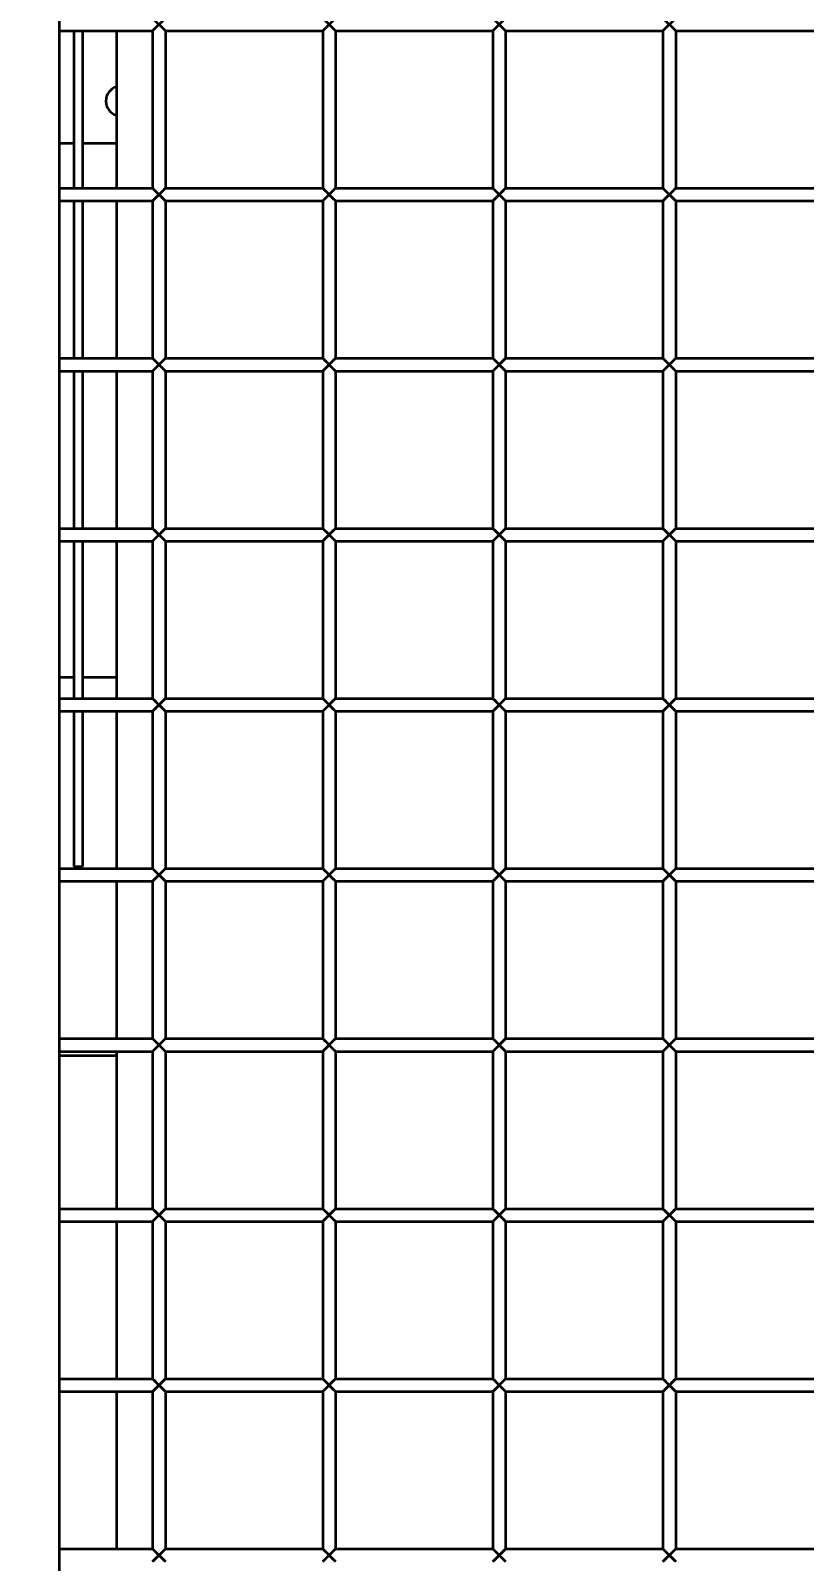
# Model space of a CAD drawing. Header units: millimetres. Extents: x 32496 to 166256, y 3504 to 23939.
# Drawn here: x 147663 to 147844.9, y 12921.9 to 13281.9 of the extents above; entities that cross this region are included whole.
import ezdxf

# ---------------------------------------------------------------- set-up
doc = ezdxf.new("R2010")
doc.units = ezdxf.units.MM
doc.header["$PDSIZE"] = -5
doc.layers.get('0').update_dxf_attribs({"lineweight": 35})
doc.layers.get('Defpoints').update_dxf_attribs({"lineweight": 18})
doc.layers.add('THICK', color=7, linetype='Continuous', lineweight=0)
doc.styles.add('TH_GBDIM', font='仿宋_GB2312.ttf', dxfattribs={"width": 0.8})
doc.dimstyles.new('TH_GBDIM', dxfattribs={"dimscale": 42, "dimtxt": 3, "dimasz": 3, "dimexe": 1.2, "dimexo": 0, "dimgap": 1, "dimtad": 1, "dimdec": 1, "dimdsep": 46, "dimtxsty": 'TH_GBDIM', "dimcen": 2.5, "dimdle": 252, "dimclrd": 4, "dimclre": 4, "dimclrt": 3, "dimadec": 0, "dimazin": 2, "dimtfac": 0.714286, "dimtdec": 1, "dimtmove": 0, "dimatfit": 3, "dimfxl": 1, "dimtolj": 1, "dimarcsym": 0})

# ---------------------------------------------------------------- blocks, each defined once
blk = doc.blocks.new('*D5866')
at = {"layer": 'Defpoints', "color": 0}
for p in [(146504.2, 13263.4), (152827.2, 12081.36), (152827.2, 11822.56)]:
    blk.add_point(p, dxfattribs=at)
at = {"layer": 'THICK', "color": 4, "linetype": 'Continuous', "lineweight": -2}
for p, q in [((146504.2, 13263.4), (146504.2, 11792.56)), ((152827.2, 12081.36), (152827.2, 11792.56)), ((146579.2, 11822.56), (152752.2, 11822.56))]:
    blk.add_line(p, q, dxfattribs=at)
at = {"layer": 'THICK', "color": 4}
for points in [[(146579.2, 11835.06), (146579.2, 11810.06), (146504.2, 11822.56)], [(152752.2, 11810.06), (152752.2, 11835.06), (152827.2, 11822.56)]]:
    blk.add_solid(points, dxfattribs=at)
at = {"layer": 'THICK', "color": 3, "lineweight": -3, "insert": (149665.7, 11885.26), "char_height": 75, "attachment_point": 5, "style": 'TH_GBDIM'}
blk.add_mtext('\\A1;About {\\A1;6323}', dxfattribs=at)
blk = doc.blocks.new('8-1250')
at = {"linetype": 'Continuous'}
for p, q in [((-926.63, -33446.27), (-926.63, -34431.79)), ((-904.63, -33624.79), (-901.63, -33621.79)), ((-904.63, -33621.79), (-901.63, -33624.79)), ((-864.63, -33624.79), (-861.63, -33621.79)), ((-864.63, -33621.79), (-861.63, -33624.79)), ((-824.63, -33624.79), (-821.63, -33621.79)), ((-824.63, -33621.79), (-821.63, -33624.79)), ((-784.63, -33621.79), (-781.63, -33624.79)), ((-784.63, -33624.79), (-781.63, -33621.79)), ((-926.63, -33624.79), (-904.63, -33624.79)), ((-923.13, -33624.79), (-923.13, -33661.79)), ((-921.13, -33624.79), (-921.13, -33661.79)), ((-913.13, -33624.79), (-913.13, -33661.79)), ((-904.63, -33624.79), (-904.63, -33661.79)), ((-901.63, -33624.79), (-864.63, -33624.79)), ((-901.63, -33624.79), (-901.63, -33661.79)), ((-864.63, -33624.79), (-864.63, -33661.79)), ((-861.63, -33624.79), (-824.63, -33624.79)), ((-861.63, -33624.79), (-861.63, -33661.79)), ((-824.63, -33624.79), (-824.63, -33661.79)), ((-821.63, -33624.79), (-784.63, -33624.79)), ((-821.63, -33624.79), (-821.63, -33661.79)), ((-784.63, -33624.79), (-784.63, -33661.79)), ((-781.63, -33624.79), (-744.63, -33624.79)), ((-781.63, -33624.79), (-781.63, -33661.79)), ((-923.13, -33651.29), (-926.63, -33651.29)), ((-913.13, -33651.29), (-921.13, -33651.29)), ((-926.63, -33661.79), (-904.63, -33661.79)), ((-904.63, -33664.79), (-901.63, -33661.79)), ((-904.63, -33661.79), (-901.63, -33664.79)), ((-901.63, -33661.79), (-864.63, -33661.79)), ((-864.63, -33664.79), (-861.63, -33661.79)), ((-864.63, -33661.79), (-861.63, -33664.79)), ((-861.63, -33661.79), (-824.63, -33661.79)), ((-824.63, -33661.79), (-821.63, -33664.79)), ((-824.63, -33664.79), (-821.63, -33661.79)), ((-821.63, -33661.79), (-784.63, -33661.79)), ((-784.63, -33661.79), (-781.63, -33664.79)), ((-784.63, -33664.79), (-781.63, -33661.79)), ((-781.63, -33661.79), (-744.63, -33661.79)), ((-926.63, -33664.79), (-904.63, -33664.79)), ((-923.13, -33664.79), (-923.13, -33701.79)), ((-921.13, -33664.79), (-921.13, -33701.79)), ((-913.13, -33664.79), (-913.13, -33701.79)), ((-904.63, -33664.79), (-904.63, -33701.79)), ((-901.63, -33664.79), (-864.63, -33664.79)), ((-901.63, -33664.79), (-901.63, -33701.79)), ((-864.63, -33664.79), (-864.63, -33701.79)), ((-861.63, -33664.79), (-824.63, -33664.79)), ((-861.63, -33664.79), (-861.63, -33701.79)), ((-824.63, -33664.79), (-824.63, -33701.79)), ((-821.63, -33664.79), (-784.63, -33664.79)), ((-821.63, -33664.79), (-821.63, -33701.79)), ((-784.63, -33664.79), (-784.63, -33701.79)), ((-781.63, -33664.79), (-744.63, -33664.79)), ((-781.63, -33664.79), (-781.63, -33701.79)), ((-926.63, -33701.79), (-904.63, -33701.79)), ((-904.63, -33704.79), (-901.63, -33701.79)), ((-904.63, -33701.79), (-901.63, -33704.79)), ((-901.63, -33701.79), (-864.63, -33701.79)), ((-864.63, -33701.79), (-861.63, -33704.79)), ((-864.63, -33704.79), (-861.63, -33701.79)), ((-861.63, -33701.79), (-824.63, -33701.79)), ((-824.63, -33701.79), (-821.63, -33704.79)), ((-824.63, -33704.79), (-821.63, -33701.79)), ((-821.63, -33701.79), (-784.63, -33701.79)), ((-784.63, -33701.79), (-781.63, -33704.79)), ((-784.63, -33704.79), (-781.63, -33701.79)), ((-781.63, -33701.79), (-744.63, -33701.79)), ((-926.63, -33704.79), (-904.63, -33704.79)), ((-923.13, -33704.79), (-923.13, -33741.79)), ((-921.13, -33704.79), (-921.13, -33741.79)), ((-913.13, -33704.79), (-913.13, -33741.79)), ((-904.63, -33704.79), (-904.63, -33741.79)), ((-901.63, -33704.79), (-864.63, -33704.79)), ((-901.63, -33704.79), (-901.63, -33741.79)), ((-864.63, -33704.79), (-864.63, -33741.79)), ((-861.63, -33704.79), (-824.63, -33704.79)), ((-861.63, -33704.79), (-861.63, -33741.79)), ((-824.63, -33704.79), (-824.63, -33741.79)), ((-821.63, -33704.79), (-784.63, -33704.79)), ((-821.63, -33704.79), (-821.63, -33741.79)), ((-784.63, -33704.79), (-784.63, -33741.79)), ((-781.63, -33704.79), (-744.63, -33704.79)), ((-781.63, -33704.79), (-781.63, -33741.79)), ((-926.63, -33741.79), (-904.63, -33741.79)), ((-904.63, -33741.79), (-901.63, -33744.79)), ((-904.63, -33744.79), (-901.63, -33741.79)), ((-901.63, -33741.79), (-864.63, -33741.79)), ((-864.63, -33741.79), (-861.63, -33744.79)), ((-864.63, -33744.79), (-861.63, -33741.79)), ((-861.63, -33741.79), (-824.63, -33741.79)), ((-824.63, -33741.79), (-821.63, -33744.79)), ((-824.63, -33744.79), (-821.63, -33741.79)), ((-821.63, -33741.79), (-784.63, -33741.79)), ((-784.63, -33741.79), (-781.63, -33744.79)), ((-784.63, -33744.79), (-781.63, -33741.79)), ((-781.63, -33741.79), (-744.63, -33741.79)), ((-926.63, -33744.79), (-904.63, -33744.79)), ((-923.13, -33744.79), (-923.13, -33781.79)), ((-921.13, -33744.79), (-921.13, -33781.79)), ((-913.13, -33744.79), (-913.13, -33781.79)), ((-904.63, -33744.79), (-904.63, -33781.79)), ((-901.63, -33744.79), (-864.63, -33744.79)), ((-901.63, -33744.79), (-901.63, -33781.79)), ((-864.63, -33744.79), (-864.63, -33781.79)), ((-861.63, -33744.79), (-824.63, -33744.79)), ((-861.63, -33744.79), (-861.63, -33781.79)), ((-824.63, -33744.79), (-824.63, -33781.79)), ((-821.63, -33744.79), (-784.63, -33744.79)), ((-821.63, -33744.79), (-821.63, -33781.79)), ((-784.63, -33744.79), (-784.63, -33781.79)), ((-781.63, -33744.79), (-744.63, -33744.79)), ((-781.63, -33744.79), (-781.63, -33781.79)), ((-926.63, -33776.79), (-923.13, -33776.79)), ((-921.13, -33776.79), (-913.13, -33776.79)), ((-926.63, -33781.79), (-904.63, -33781.79)), ((-904.63, -33781.79), (-901.63, -33784.79)), ((-904.63, -33784.79), (-901.63, -33781.79)), ((-901.63, -33781.79), (-864.63, -33781.79)), ((-864.63, -33781.79), (-861.63, -33784.79)), ((-864.63, -33784.79), (-861.63, -33781.79)), ((-861.63, -33781.79), (-824.63, -33781.79)), ((-824.63, -33781.79), (-821.63, -33784.79)), ((-824.63, -33784.79), (-821.63, -33781.79)), ((-821.63, -33781.79), (-784.63, -33781.79)), ((-784.63, -33781.79), (-781.63, -33784.79)), ((-784.63, -33784.79), (-781.63, -33781.79)), ((-781.63, -33781.79), (-744.63, -33781.79)), ((-926.63, -33784.79), (-904.63, -33784.79)), ((-923.13, -33784.79), (-923.13, -33821.29)), ((-921.13, -33784.79), (-921.13, -33821.29)), ((-913.13, -33784.79), (-913.13, -33821.79)), ((-904.63, -33784.79), (-904.63, -33821.79)), ((-901.63, -33784.79), (-864.63, -33784.79)), ((-901.63, -33784.79), (-901.63, -33821.79)), ((-864.63, -33784.79), (-864.63, -33821.79)), ((-861.63, -33784.79), (-824.63, -33784.79)), ((-861.63, -33784.79), (-861.63, -33821.79)), ((-824.63, -33784.79), (-824.63, -33821.79)), ((-821.63, -33784.79), (-784.63, -33784.79)), ((-821.63, -33784.79), (-821.63, -33821.79)), ((-784.63, -33784.79), (-784.63, -33821.79)), ((-781.63, -33784.79), (-744.63, -33784.79)), ((-781.63, -33784.79), (-781.63, -33821.79)), ((-926.63, -33821.79), (-904.63, -33821.79)), ((-923.13, -33821.29), (-921.13, -33821.29)), ((-904.63, -33821.79), (-901.63, -33824.79)), ((-904.63, -33824.79), (-901.63, -33821.79)), ((-901.63, -33821.79), (-864.63, -33821.79)), ((-864.63, -33821.79), (-861.63, -33824.79)), ((-864.63, -33824.79), (-861.63, -33821.79)), ((-861.63, -33821.79), (-824.63, -33821.79)), ((-824.63, -33821.79), (-821.63, -33824.79)), ((-824.63, -33824.79), (-821.63, -33821.79)), ((-821.63, -33821.79), (-784.63, -33821.79)), ((-784.63, -33821.79), (-781.63, -33824.79)), ((-784.63, -33824.79), (-781.63, -33821.79)), ((-781.63, -33821.79), (-744.63, -33821.79)), ((-926.63, -33824.79), (-904.63, -33824.79)), ((-913.13, -33824.79), (-913.13, -33861.79)), ((-904.63, -33824.79), (-904.63, -33861.79)), ((-901.63, -33824.79), (-864.63, -33824.79)), ((-901.63, -33824.79), (-901.63, -33861.79)), ((-864.63, -33824.79), (-864.63, -33861.79)), ((-861.63, -33824.79), (-824.63, -33824.79)), ((-861.63, -33824.79), (-861.63, -33861.79)), ((-824.63, -33824.79), (-824.63, -33861.79)), ((-821.63, -33824.79), (-784.63, -33824.79)), ((-821.63, -33824.79), (-821.63, -33861.79)), ((-784.63, -33824.79), (-784.63, -33861.79)), ((-781.63, -33824.79), (-744.63, -33824.79)), ((-781.63, -33824.79), (-781.63, -33861.79)), ((-926.63, -33861.79), (-904.63, -33861.79)), ((-926.63, -33864.79), (-904.63, -33864.79)), ((-913.13, -33864.79), (-913.13, -33901.79)), ((-904.63, -33861.79), (-901.63, -33864.79)), ((-904.63, -33864.79), (-901.63, -33861.79)), ((-904.63, -33864.79), (-904.63, -33901.79)), ((-901.63, -33861.79), (-864.63, -33861.79)), ((-901.63, -33864.79), (-864.63, -33864.79)), ((-901.63, -33864.79), (-901.63, -33901.79)), ((-864.63, -33861.79), (-861.63, -33864.79)), ((-864.63, -33864.79), (-861.63, -33861.79)), ((-864.63, -33864.79), (-864.63, -33901.79)), ((-861.63, -33861.79), (-824.63, -33861.79)), ((-861.63, -33864.79), (-824.63, -33864.79)), ((-861.63, -33864.79), (-861.63, -33901.79)), ((-824.63, -33861.79), (-821.63, -33864.79)), ((-824.63, -33864.79), (-821.63, -33861.79)), ((-824.63, -33864.79), (-824.63, -33901.79)), ((-821.63, -33861.79), (-784.63, -33861.79)), ((-821.63, -33864.79), (-784.63, -33864.79)), ((-821.63, -33864.79), (-821.63, -33901.79)), ((-784.63, -33861.79), (-781.63, -33864.79)), ((-784.63, -33864.79), (-781.63, -33861.79)), ((-784.63, -33864.79), (-784.63, -33901.79)), ((-781.63, -33861.79), (-744.63, -33861.79)), ((-781.63, -33864.79), (-744.63, -33864.79)), ((-781.63, -33864.79), (-781.63, -33901.79)), ((-926.63, -33865.79), (-913.13, -33865.79)), ((-926.63, -33901.79), (-904.63, -33901.79)), ((-926.63, -33904.79), (-904.63, -33904.79)), ((-913.13, -33904.79), (-913.13, -33941.79)), ((-904.63, -33901.79), (-901.63, -33904.79)), ((-904.63, -33904.79), (-901.63, -33901.79)), ((-904.63, -33904.79), (-904.63, -33941.79)), ((-901.63, -33901.79), (-864.63, -33901.79)), ((-901.63, -33904.79), (-864.63, -33904.79)), ((-901.63, -33904.79), (-901.63, -33941.79)), ((-864.63, -33901.79), (-861.63, -33904.79)), ((-864.63, -33904.79), (-861.63, -33901.79)), ((-864.63, -33904.79), (-864.63, -33941.79)), ((-861.63, -33901.79), (-824.63, -33901.79)), ((-861.63, -33904.79), (-824.63, -33904.79)), ((-861.63, -33904.79), (-861.63, -33941.79)), ((-824.63, -33901.79), (-821.63, -33904.79)), ((-824.63, -33904.79), (-821.63, -33901.79)), ((-824.63, -33904.79), (-824.63, -33941.79)), ((-821.63, -33901.79), (-784.63, -33901.79)), ((-821.63, -33904.79), (-784.63, -33904.79)), ((-821.63, -33904.79), (-821.63, -33941.79)), ((-784.63, -33901.79), (-781.63, -33904.79)), ((-784.63, -33904.79), (-781.63, -33901.79)), ((-784.63, -33904.79), (-784.63, -33941.79)), ((-781.63, -33901.79), (-744.63, -33901.79)), ((-781.63, -33904.79), (-744.63, -33904.79)), ((-781.63, -33904.79), (-781.63, -33941.79)), ((-926.63, -33941.79), (-904.63, -33941.79)), ((-904.63, -33941.79), (-901.63, -33944.79)), ((-904.63, -33944.79), (-901.63, -33941.79)), ((-901.63, -33941.79), (-864.63, -33941.79)), ((-864.63, -33941.79), (-861.63, -33944.79)), ((-864.63, -33944.79), (-861.63, -33941.79)), ((-861.63, -33941.79), (-824.63, -33941.79)), ((-824.63, -33941.79), (-821.63, -33944.79)), ((-824.63, -33944.79), (-821.63, -33941.79)), ((-821.63, -33941.79), (-784.63, -33941.79)), ((-784.63, -33941.79), (-781.63, -33944.79)), ((-784.63, -33944.79), (-781.63, -33941.79)), ((-781.63, -33941.79), (-744.63, -33941.79)), ((-926.63, -33944.79), (-904.63, -33944.79)), ((-913.13, -33944.79), (-913.13, -33981.79)), ((-904.63, -33944.79), (-904.63, -33981.79)), ((-901.63, -33944.79), (-864.63, -33944.79)), ((-901.63, -33944.79), (-901.63, -33981.79)), ((-864.63, -33944.79), (-864.63, -33981.79)), ((-861.63, -33944.79), (-824.63, -33944.79)), ((-861.63, -33944.79), (-861.63, -33981.79)), ((-824.63, -33944.79), (-824.63, -33981.79)), ((-821.63, -33944.79), (-784.63, -33944.79)), ((-821.63, -33944.79), (-821.63, -33981.79)), ((-784.63, -33944.79), (-784.63, -33981.79)), ((-781.63, -33944.79), (-744.63, -33944.79)), ((-781.63, -33944.79), (-781.63, -33981.79)), ((-926.63, -33981.79), (-904.63, -33981.79)), ((-904.63, -33981.79), (-901.63, -33984.79)), ((-904.63, -33984.79), (-901.63, -33981.79)), ((-901.63, -33981.79), (-864.63, -33981.79)), ((-864.63, -33981.79), (-861.63, -33984.79)), ((-864.63, -33984.79), (-861.63, -33981.79)), ((-861.63, -33981.79), (-824.63, -33981.79)), ((-824.63, -33981.79), (-821.63, -33984.79)), ((-824.63, -33984.79), (-821.63, -33981.79)), ((-821.63, -33981.79), (-784.63, -33981.79)), ((-784.63, -33981.79), (-781.63, -33984.79)), ((-784.63, -33984.79), (-781.63, -33981.79)), ((-781.63, -33981.79), (-744.63, -33981.79))]:
    blk.add_line(p, q, dxfattribs=at)
for points in [[(-904.63, -33661.79), (-904.2, -33662.22), (-903.71, -33662.71), (-902.54, -33663.88)], [(-903.13, -33663.29), (-903.72, -33663.88), (-904.19, -33664.35), (-904.51, -33664.67)], [(-903.13, -33663.29), (-902.54, -33662.7), (-902.07, -33662.23), (-901.74, -33661.9)], [(-864.63, -33661.79), (-864.2, -33662.22), (-863.71, -33662.71), (-862.54, -33663.88)], [(-863.13, -33663.29), (-863.72, -33663.88), (-864.19, -33664.35), (-864.51, -33664.67)], [(-863.13, -33663.29), (-862.54, -33662.7), (-862.07, -33662.23), (-861.74, -33661.9)], [(-824.63, -33661.79), (-824.2, -33662.22), (-823.71, -33662.71), (-822.54, -33663.88)], [(-823.13, -33663.29), (-823.72, -33663.88), (-824.19, -33664.35), (-824.51, -33664.67)], [(-823.13, -33663.29), (-822.54, -33662.7), (-822.07, -33662.23), (-821.74, -33661.9)], [(-784.63, -33661.79), (-784.2, -33662.22), (-783.71, -33662.71), (-782.54, -33663.88)], [(-783.13, -33663.29), (-783.72, -33663.88), (-784.19, -33664.35), (-784.51, -33664.67)], [(-783.13, -33663.29), (-782.54, -33662.7), (-782.07, -33662.23), (-781.74, -33661.9)], [(-901.74, -33664.67), (-902.07, -33664.35), (-902.54, -33663.88)], [(-861.74, -33664.67), (-862.07, -33664.35), (-862.54, -33663.88)], [(-821.74, -33664.67), (-822.07, -33664.35), (-822.54, -33663.88)], [(-781.74, -33664.67), (-782.07, -33664.35), (-782.54, -33663.88)], [(-904.63, -33701.79), (-904.2, -33702.22), (-903.71, -33702.71), (-902.54, -33703.88)], [(-903.13, -33703.29), (-902.54, -33702.7), (-902.07, -33702.23), (-901.74, -33701.9)], [(-864.63, -33701.79), (-864.2, -33702.22), (-863.71, -33702.71), (-862.54, -33703.88)], [(-863.13, -33703.29), (-862.54, -33702.7), (-862.07, -33702.23), (-861.74, -33701.9)], [(-824.63, -33701.79), (-824.2, -33702.22), (-823.71, -33702.71), (-822.54, -33703.88)], [(-823.13, -33703.29), (-822.54, -33702.7), (-822.07, -33702.23), (-821.74, -33701.9)], [(-784.63, -33701.79), (-784.2, -33702.22), (-783.71, -33702.71), (-782.54, -33703.88)], [(-783.13, -33703.29), (-782.54, -33702.7), (-782.07, -33702.23), (-781.74, -33701.9)], [(-903.13, -33703.29), (-903.72, -33703.88), (-904.19, -33704.35), (-904.51, -33704.67)], [(-901.74, -33704.67), (-902.07, -33704.35), (-902.54, -33703.88)], [(-863.13, -33703.29), (-863.72, -33703.88), (-864.19, -33704.35), (-864.51, -33704.67)], [(-861.74, -33704.67), (-862.07, -33704.35), (-862.54, -33703.88)], [(-823.13, -33703.29), (-823.72, -33703.88), (-824.19, -33704.35), (-824.51, -33704.67)], [(-821.74, -33704.67), (-822.07, -33704.35), (-822.54, -33703.88)], [(-783.13, -33703.29), (-783.72, -33703.88), (-784.19, -33704.35), (-784.51, -33704.67)], [(-781.74, -33704.67), (-782.07, -33704.35), (-782.54, -33703.88)], [(-904.63, -33741.79), (-904.2, -33742.22), (-903.71, -33742.71), (-902.54, -33743.88)], [(-903.13, -33743.29), (-902.54, -33742.7), (-902.07, -33742.23), (-901.74, -33741.9)], [(-864.63, -33741.79), (-864.2, -33742.22), (-863.71, -33742.71), (-862.54, -33743.88)], [(-863.13, -33743.29), (-862.54, -33742.7), (-862.07, -33742.23), (-861.74, -33741.9)], [(-824.63, -33741.79), (-824.2, -33742.22), (-823.71, -33742.71), (-822.54, -33743.88)], [(-823.13, -33743.29), (-822.54, -33742.7), (-822.07, -33742.23), (-821.74, -33741.9)], [(-784.63, -33741.79), (-784.2, -33742.22), (-783.71, -33742.71), (-782.54, -33743.88)], [(-783.13, -33743.29), (-782.54, -33742.7), (-782.07, -33742.23), (-781.74, -33741.9)], [(-903.13, -33743.29), (-903.72, -33743.88), (-904.19, -33744.35), (-904.51, -33744.67)], [(-901.74, -33744.67), (-902.07, -33744.35), (-902.54, -33743.88)], [(-863.13, -33743.29), (-863.72, -33743.88), (-864.19, -33744.35), (-864.51, -33744.67)], [(-861.74, -33744.67), (-862.07, -33744.35), (-862.54, -33743.88)], [(-823.13, -33743.29), (-823.72, -33743.88), (-824.19, -33744.35), (-824.51, -33744.67)], [(-821.74, -33744.67), (-822.07, -33744.35), (-822.54, -33743.88)], [(-783.13, -33743.29), (-783.72, -33743.88), (-784.19, -33744.35), (-784.51, -33744.67)], [(-781.74, -33744.67), (-782.07, -33744.35), (-782.54, -33743.88)], [(-904.63, -33781.79), (-904.2, -33782.22), (-903.71, -33782.71), (-902.54, -33783.88)], [(-903.13, -33783.29), (-902.54, -33782.7), (-902.07, -33782.23), (-901.74, -33781.9)], [(-864.63, -33781.79), (-864.2, -33782.22), (-863.71, -33782.71), (-862.54, -33783.88)], [(-863.13, -33783.29), (-862.54, -33782.7), (-862.07, -33782.23), (-861.74, -33781.9)], [(-824.63, -33781.79), (-824.2, -33782.22), (-823.71, -33782.71), (-822.54, -33783.88)], [(-823.13, -33783.29), (-822.54, -33782.7), (-822.07, -33782.23), (-821.74, -33781.9)], [(-784.63, -33781.79), (-784.2, -33782.22), (-783.71, -33782.71), (-782.54, -33783.88)], [(-783.13, -33783.29), (-782.54, -33782.7), (-782.07, -33782.23), (-781.74, -33781.9)], [(-903.13, -33783.29), (-903.72, -33783.88), (-904.19, -33784.35), (-904.51, -33784.67)], [(-901.74, -33784.67), (-902.07, -33784.35), (-902.54, -33783.88)], [(-863.13, -33783.29), (-863.72, -33783.88), (-864.19, -33784.35), (-864.51, -33784.67)], [(-861.74, -33784.67), (-862.07, -33784.35), (-862.54, -33783.88)], [(-823.13, -33783.29), (-823.72, -33783.88), (-824.19, -33784.35), (-824.51, -33784.67)], [(-821.74, -33784.67), (-822.07, -33784.35), (-822.54, -33783.88)], [(-783.13, -33783.29), (-783.72, -33783.88), (-784.19, -33784.35), (-784.51, -33784.67)], [(-781.74, -33784.67), (-782.07, -33784.35), (-782.54, -33783.88)], [(-904.63, -33821.79), (-904.2, -33822.22), (-903.71, -33822.71), (-902.54, -33823.88)], [(-903.13, -33823.29), (-902.54, -33822.7), (-902.07, -33822.23), (-901.74, -33821.9)], [(-864.63, -33821.79), (-864.2, -33822.22), (-863.71, -33822.71), (-862.54, -33823.88)], [(-863.13, -33823.29), (-862.54, -33822.7), (-862.07, -33822.23), (-861.74, -33821.9)], [(-824.63, -33821.79), (-824.2, -33822.22), (-823.71, -33822.71), (-822.54, -33823.88)], [(-823.13, -33823.29), (-822.54, -33822.7), (-822.07, -33822.23), (-821.74, -33821.9)], [(-784.63, -33821.79), (-784.2, -33822.22), (-783.71, -33822.71), (-782.54, -33823.88)], [(-783.13, -33823.29), (-782.54, -33822.7), (-782.07, -33822.23), (-781.74, -33821.9)], [(-903.13, -33823.29), (-903.72, -33823.88), (-904.19, -33824.35), (-904.51, -33824.67)], [(-901.74, -33824.67), (-902.07, -33824.35), (-902.54, -33823.88)], [(-863.13, -33823.29), (-863.72, -33823.88), (-864.19, -33824.35), (-864.51, -33824.67)], [(-861.74, -33824.67), (-862.07, -33824.35), (-862.54, -33823.88)], [(-823.13, -33823.29), (-823.72, -33823.88), (-824.19, -33824.35), (-824.51, -33824.67)], [(-821.74, -33824.67), (-822.07, -33824.35), (-822.54, -33823.88)], [(-783.13, -33823.29), (-783.72, -33823.88), (-784.19, -33824.35), (-784.51, -33824.67)], [(-781.74, -33824.67), (-782.07, -33824.35), (-782.54, -33823.88)], [(-904.63, -33861.79), (-904.2, -33862.22), (-903.71, -33862.71), (-902.54, -33863.88)], [(-903.13, -33863.29), (-903.72, -33863.88), (-904.19, -33864.35), (-904.51, -33864.67)], [(-903.13, -33863.29), (-902.54, -33862.7), (-902.07, -33862.23), (-901.74, -33861.9)], [(-901.74, -33864.67), (-902.07, -33864.35), (-902.54, -33863.88)], [(-864.63, -33861.79), (-864.2, -33862.22), (-863.71, -33862.71), (-862.54, -33863.88)], [(-863.13, -33863.29), (-863.72, -33863.88), (-864.19, -33864.35), (-864.51, -33864.67)], [(-863.13, -33863.29), (-862.54, -33862.7), (-862.07, -33862.23), (-861.74, -33861.9)], [(-861.74, -33864.67), (-862.07, -33864.35), (-862.54, -33863.88)], [(-824.63, -33861.79), (-824.2, -33862.22), (-823.71, -33862.71), (-822.54, -33863.88)], [(-823.13, -33863.29), (-823.72, -33863.88), (-824.19, -33864.35), (-824.51, -33864.67)], [(-823.13, -33863.29), (-822.54, -33862.7), (-822.07, -33862.23), (-821.74, -33861.9)], [(-821.74, -33864.67), (-822.07, -33864.35), (-822.54, -33863.88)], [(-784.63, -33861.79), (-784.2, -33862.22), (-783.71, -33862.71), (-782.54, -33863.88)], [(-783.13, -33863.29), (-783.72, -33863.88), (-784.19, -33864.35), (-784.51, -33864.67)], [(-783.13, -33863.29), (-782.54, -33862.7), (-782.07, -33862.23), (-781.74, -33861.9)], [(-781.74, -33864.67), (-782.07, -33864.35), (-782.54, -33863.88)], [(-904.63, -33901.79), (-904.2, -33902.22), (-903.71, -33902.71), (-902.54, -33903.88)], [(-903.13, -33903.29), (-903.72, -33903.88), (-904.19, -33904.35), (-904.51, -33904.67)], [(-903.13, -33903.29), (-902.54, -33902.7), (-902.07, -33902.23), (-901.74, -33901.9)], [(-901.74, -33904.67), (-902.07, -33904.35), (-902.54, -33903.88)], [(-864.63, -33901.79), (-864.2, -33902.22), (-863.71, -33902.71), (-862.54, -33903.88)], [(-863.13, -33903.29), (-863.72, -33903.88), (-864.19, -33904.35), (-864.51, -33904.67)], [(-863.13, -33903.29), (-862.54, -33902.7), (-862.07, -33902.23), (-861.74, -33901.9)], [(-861.74, -33904.67), (-862.07, -33904.35), (-862.54, -33903.88)], [(-824.63, -33901.79), (-824.2, -33902.22), (-823.71, -33902.71), (-822.54, -33903.88)], [(-823.13, -33903.29), (-823.72, -33903.88), (-824.19, -33904.35), (-824.51, -33904.67)], [(-823.13, -33903.29), (-822.54, -33902.7), (-822.07, -33902.23), (-821.74, -33901.9)], [(-821.74, -33904.67), (-822.07, -33904.35), (-822.54, -33903.88)], [(-784.63, -33901.79), (-784.2, -33902.22), (-783.71, -33902.71), (-782.54, -33903.88)], [(-783.13, -33903.29), (-783.72, -33903.88), (-784.19, -33904.35), (-784.51, -33904.67)], [(-783.13, -33903.29), (-782.54, -33902.7), (-782.07, -33902.23), (-781.74, -33901.9)], [(-781.74, -33904.67), (-782.07, -33904.35), (-782.54, -33903.88)], [(-904.63, -33941.79), (-904.2, -33942.22), (-903.71, -33942.71), (-902.54, -33943.88)], [(-903.13, -33943.29), (-903.72, -33943.88), (-904.19, -33944.35), (-904.51, -33944.67)], [(-903.13, -33943.29), (-902.54, -33942.7), (-902.07, -33942.23), (-901.74, -33941.9)], [(-901.74, -33944.67), (-902.07, -33944.35), (-902.54, -33943.88)], [(-864.63, -33941.79), (-864.2, -33942.22), (-863.71, -33942.71), (-862.54, -33943.88)], [(-863.13, -33943.29), (-863.72, -33943.88), (-864.19, -33944.35), (-864.51, -33944.67)], [(-863.13, -33943.29), (-862.54, -33942.7), (-862.07, -33942.23), (-861.74, -33941.9)], [(-861.74, -33944.67), (-862.07, -33944.35), (-862.54, -33943.88)], [(-824.63, -33941.79), (-824.2, -33942.22), (-823.71, -33942.71), (-822.54, -33943.88)], [(-823.13, -33943.29), (-823.72, -33943.88), (-824.19, -33944.35), (-824.51, -33944.67)], [(-823.13, -33943.29), (-822.54, -33942.7), (-822.07, -33942.23), (-821.74, -33941.9)], [(-821.74, -33944.67), (-822.07, -33944.35), (-822.54, -33943.88)], [(-784.63, -33941.79), (-784.2, -33942.22), (-783.71, -33942.71), (-782.54, -33943.88)], [(-783.13, -33943.29), (-783.72, -33943.88), (-784.19, -33944.35), (-784.51, -33944.67)], [(-783.13, -33943.29), (-782.54, -33942.7), (-782.07, -33942.23), (-781.74, -33941.9)], [(-781.74, -33944.67), (-782.07, -33944.35), (-782.54, -33943.88)], [(-904.63, -33981.79), (-904.2, -33982.22), (-903.71, -33982.71), (-902.54, -33983.88)], [(-903.13, -33983.29), (-903.72, -33983.88), (-904.19, -33984.35), (-904.51, -33984.67)], [(-903.13, -33983.29), (-902.54, -33982.7), (-902.07, -33982.23), (-901.74, -33981.9)], [(-901.74, -33984.67), (-902.07, -33984.35), (-902.54, -33983.88)], [(-864.63, -33981.79), (-864.2, -33982.22), (-863.71, -33982.71), (-862.54, -33983.88)], [(-863.13, -33983.29), (-863.72, -33983.88), (-864.19, -33984.35), (-864.51, -33984.67)], [(-863.13, -33983.29), (-862.54, -33982.7), (-862.07, -33982.23), (-861.74, -33981.9)], [(-861.74, -33984.67), (-862.07, -33984.35), (-862.54, -33983.88)], [(-824.63, -33981.79), (-824.2, -33982.22), (-823.71, -33982.71), (-822.54, -33983.88)], [(-823.13, -33983.29), (-823.72, -33983.88), (-824.19, -33984.35), (-824.51, -33984.67)], [(-823.13, -33983.29), (-822.54, -33982.7), (-822.07, -33982.23), (-821.74, -33981.9)], [(-821.74, -33984.67), (-822.07, -33984.35), (-822.54, -33983.88)], [(-784.63, -33981.79), (-784.2, -33982.22), (-783.71, -33982.71), (-782.54, -33983.88)], [(-783.13, -33983.29), (-783.72, -33983.88), (-784.19, -33984.35), (-784.51, -33984.67)], [(-783.13, -33983.29), (-782.54, -33982.7), (-782.07, -33982.23), (-781.74, -33981.9)], [(-781.74, -33984.67), (-782.07, -33984.35), (-782.54, -33983.88)]]:
    blk.add_lwpolyline(points, dxfattribs=at)
blk.add_arc((-912.13, -33641.29), 3.5, 106.6593, 253.303, dxfattribs=at)

msp = doc.modelspace()

# ---------------------------------------------------------------- block references
at = {"color": 6}
msp.add_blockref('8-1250', (148596.331, 46906.597), dxfattribs=at)

# ---------------------------------------------------------------- dimensions: what is measured, and where the dimension line sits
at = {"layer": 'THICK', "lineweight": -3}
dim = msp.add_linear_dim(base=(152827.204, 11822.556), p1=(146504.204, 13263.4), p2=(152827.204, 12081.363), text='About {\\A1;<>}', dimstyle='TH_GBDIM', override={"dimscale": 25, "dimtxsty": 'TH_GBDIM', "dimarcsym": 2}, dxfattribs=at)
dim.commit()
dim.dimension.update_dxf_attribs({"geometry": '*D5866', "text_midpoint": (149665.704, 11885.258)})

doc.saveas('drawing.dxf')
